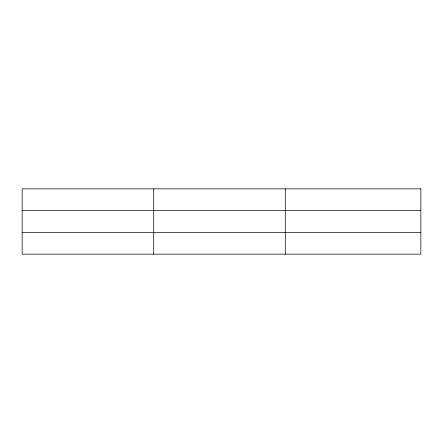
<?xml version="1.0" encoding="UTF-8"?>
<svg xmlns="http://www.w3.org/2000/svg" width="443" height="443" viewBox="0 0 443 443"><rect width="100%" height="100%" fill="white"/><g stroke="black" fill="none" stroke-linecap="round" stroke-linejoin="round"><path stroke-width="0.66" d="M153.721 254.149L153.721 188.851M285.292 254.149L285.292 188.851M22.15 210.403L420.85 210.403M22.15 232.597L420.85 232.597M420.85 188.851L420.85 254.149L22.15 254.149L22.15 188.851L420.85 188.851"/></g></svg>
